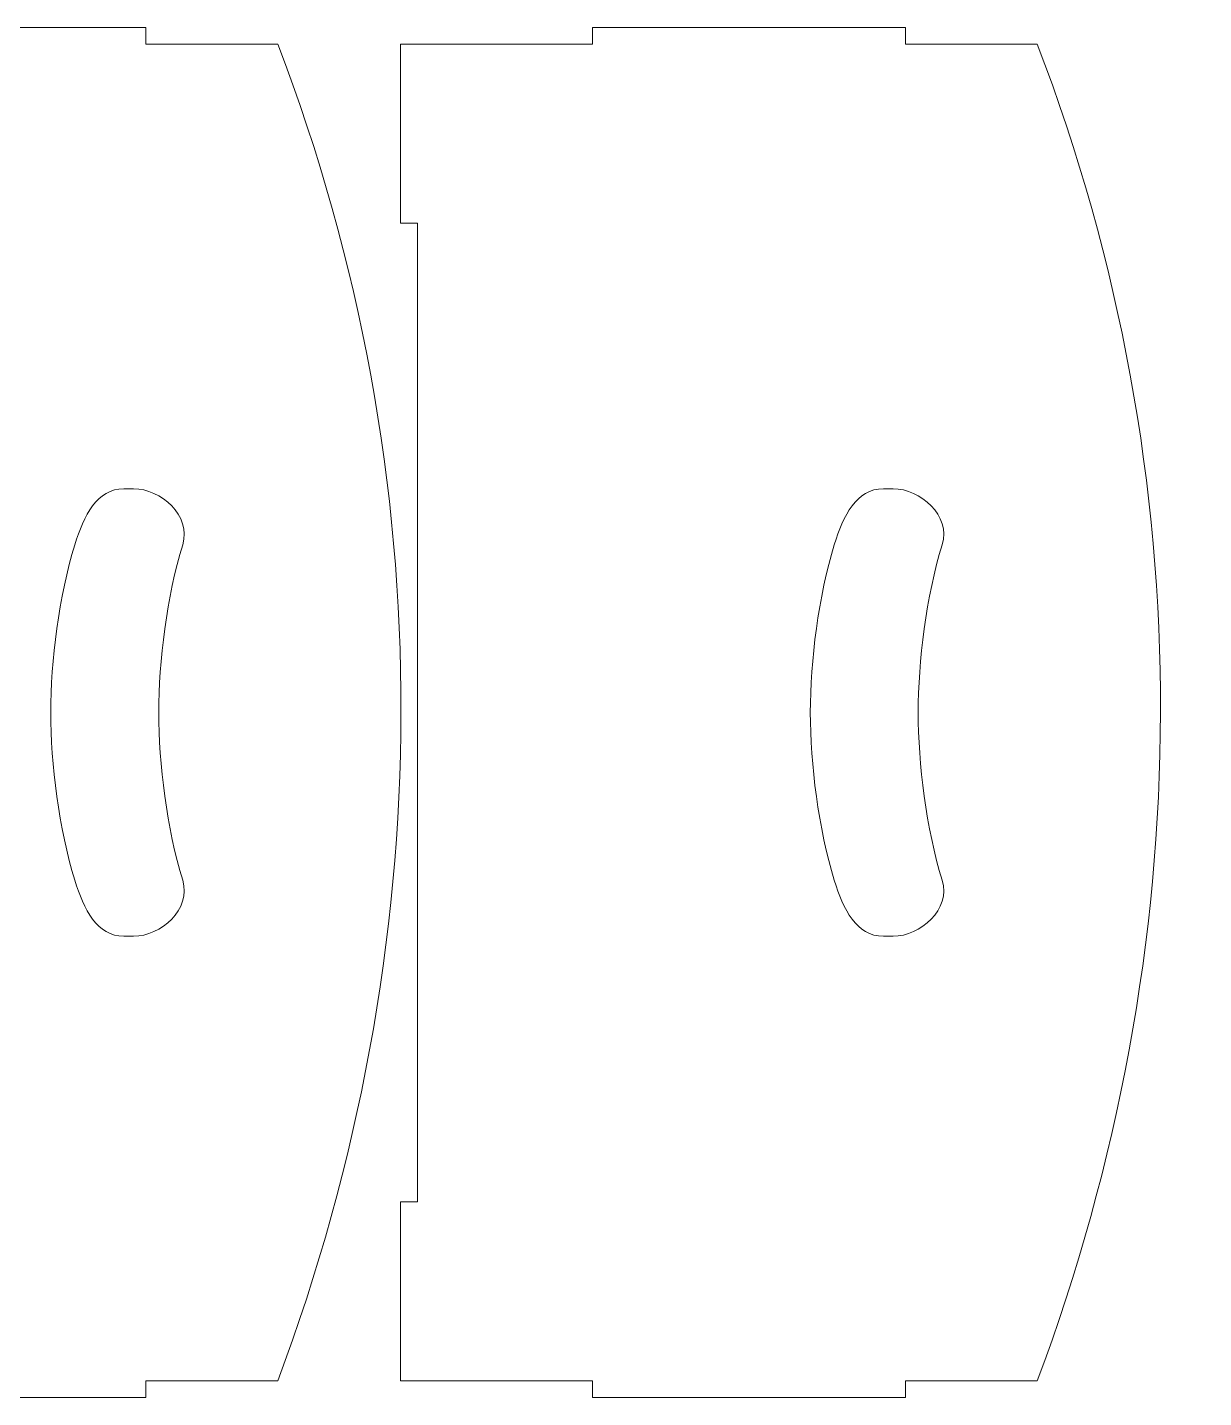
# Model space of a CAD drawing. Header units: millimetres. Extents: x -1460 to 1460, y -777 to 775.
# Drawn here: x 135.5 to 345.8, y 85.1 to 330.1 of the extents above; entities that cross this region are included whole.
import ezdxf

# ---------------------------------------------------------------- set-up
doc = ezdxf.new("R2010")
doc.units = ezdxf.units.MM
doc.header["$MEASUREMENT"] = 0
doc.layers.add('Camada 1', color=7, linetype='Continuous')

msp = doc.modelspace()

# ---------------------------------------------------------------- linework, layer by layer
at = {"layer": 'Camada 1', "color": 250, "lineweight": 20}
for points, knots in [([(69.4417, 295.03), (69.4417, 295.03), (69.4417, 120.1292), (69.4417, 120.1292), (69.4417, 120.1292), (69.4417, 120.1292), (66.4417, 120.1292), (66.4417, 120.1292), (66.4417, 120.1292), (66.4417, 120.1292), (66.4417, 88.1069), (66.4417, 88.1069), (66.4417, 88.1069), (66.4417, 88.1069), (69.4417, 88.1069), (69.4417, 88.1069), (69.4417, 88.1069), (69.4417, 88.1069), (69.4417, 88.1044), (69.4417, 88.1044), (69.4417, 88.1044), (69.4417, 88.1044), (100.7321, 88.0846), (100.7321, 88.0846), (100.7321, 88.0846), (100.7321, 88.0846), (100.7321, 85.1069), (100.7321, 85.1069), (100.7321, 85.1069), (100.7321, 85.1069), (156.6912, 85.1069), (156.6912, 85.1069), (156.6912, 85.1069), (156.6912, 85.1069), (156.6912, 88.0846), (156.6912, 88.0846), (156.6912, 88.0846), (156.6912, 88.0846), (180.2648, 88.1069), (180.2648, 88.1069), (180.2648, 88.1069), (209.2568, 165.726), (209.9912, 249.4475), (180.2648, 327.0523), (180.2648, 327.0523), (180.2648, 327.0523), (156.6912, 327.0746), (156.6912, 327.0746), (156.6912, 327.0746), (156.6912, 327.0746), (156.6912, 330.0523), (156.6912, 330.0523), (156.6912, 330.0523), (156.6912, 330.0523), (100.7321, 330.0523), (100.7321, 330.0523), (100.7321, 330.0523), (100.7321, 330.0523), (100.7321, 327.0746), (100.7321, 327.0746), (100.7321, 327.0746), (100.7321, 327.0746), (69.4417, 327.0548), (69.4417, 327.0548), (69.4417, 327.0548), (69.4417, 327.0548), (69.4417, 327.0523), (69.4417, 327.0523), (69.4417, 327.0523), (69.4417, 327.0523), (66.4417, 327.0523), (66.4417, 327.0523), (66.4417, 327.0523), (66.4417, 327.0523), (66.4417, 295.03), (66.4417, 295.03), (66.4417, 295.03), (66.4417, 295.03), (69.4417, 295.03), (69.4417, 295.03)], [0, 0, 0, 0, 0.04761905, 0.04761905, 0.04761905, 0.04761905, 0.0952381, 0.0952381, 0.0952381, 0.0952381, 0.14285714, 0.14285714, 0.14285714, 0.14285714, 0.19047619, 0.19047619, 0.19047619, 0.19047619, 0.23809524, 0.23809524, 0.23809524, 0.23809524, 0.28571429, 0.28571429, 0.28571429, 0.28571429, 0.33333333, 0.33333333, 0.33333333, 0.33333333, 0.38095238, 0.38095238, 0.38095238, 0.38095238, 0.42857143, 0.42857143, 0.42857143, 0.42857143, 0.47619048, 0.47619048, 0.47619048, 0.47619048, 0.52380952, 0.52380952, 0.52380952, 0.52380952, 0.57142857, 0.57142857, 0.57142857, 0.57142857, 0.61904762, 0.61904762, 0.61904762, 0.61904762, 0.66666667, 0.66666667, 0.66666667, 0.66666667, 0.71428571, 0.71428571, 0.71428571, 0.71428571, 0.76190476, 0.76190476, 0.76190476, 0.76190476, 0.80952381, 0.80952381, 0.80952381, 0.80952381, 0.85714286, 0.85714286, 0.85714286, 0.85714286, 0.9047619, 0.9047619, 0.9047619, 0.9047619, 1, 1, 1, 1]), ([(205.2195, 295.03), (205.2195, 295.03), (205.2195, 120.1292), (205.2195, 120.1292), (205.2195, 120.1292), (205.2195, 120.1292), (202.2195, 120.1292), (202.2195, 120.1292), (202.2195, 120.1292), (202.2195, 120.1292), (202.2195, 88.1069), (202.2195, 88.1069), (202.2195, 88.1069), (202.2195, 88.1069), (205.2195, 88.1069), (205.2195, 88.1069), (205.2195, 88.1069), (205.2195, 88.1069), (205.2195, 88.1044), (205.2195, 88.1044), (205.2195, 88.1044), (205.2195, 88.1044), (236.5099, 88.0846), (236.5099, 88.0846), (236.5099, 88.0846), (236.5099, 88.0846), (236.5099, 85.1069), (236.5099, 85.1069), (236.5099, 85.1069), (236.5099, 85.1069), (292.469, 85.1069), (292.469, 85.1069), (292.469, 85.1069), (292.469, 85.1069), (292.469, 88.0846), (292.469, 88.0846), (292.469, 88.0846), (292.469, 88.0846), (316.0426, 88.1069), (316.0426, 88.1069), (316.0426, 88.1069), (345.0346, 165.726), (345.769, 249.4475), (316.0426, 327.0523), (316.0426, 327.0523), (316.0426, 327.0523), (292.469, 327.0746), (292.469, 327.0746), (292.469, 327.0746), (292.469, 327.0746), (292.469, 330.0523), (292.469, 330.0523), (292.469, 330.0523), (292.469, 330.0523), (236.5099, 330.0523), (236.5099, 330.0523), (236.5099, 330.0523), (236.5099, 330.0523), (236.5099, 327.0746), (236.5099, 327.0746), (236.5099, 327.0746), (236.5099, 327.0746), (205.2195, 327.0548), (205.2195, 327.0548), (205.2195, 327.0548), (205.2195, 327.0548), (205.2195, 327.0523), (205.2195, 327.0523), (205.2195, 327.0523), (205.2195, 327.0523), (202.2195, 327.0523), (202.2195, 327.0523), (202.2195, 327.0523), (202.2195, 327.0523), (202.2195, 295.03), (202.2195, 295.03), (202.2195, 295.03), (202.2195, 295.03), (205.2195, 295.03), (205.2195, 295.03)], [0, 0, 0, 0, 0.04761905, 0.04761905, 0.04761905, 0.04761905, 0.0952381, 0.0952381, 0.0952381, 0.0952381, 0.14285714, 0.14285714, 0.14285714, 0.14285714, 0.19047619, 0.19047619, 0.19047619, 0.19047619, 0.23809524, 0.23809524, 0.23809524, 0.23809524, 0.28571429, 0.28571429, 0.28571429, 0.28571429, 0.33333333, 0.33333333, 0.33333333, 0.33333333, 0.38095238, 0.38095238, 0.38095238, 0.38095238, 0.42857143, 0.42857143, 0.42857143, 0.42857143, 0.47619048, 0.47619048, 0.47619048, 0.47619048, 0.52380952, 0.52380952, 0.52380952, 0.52380952, 0.57142857, 0.57142857, 0.57142857, 0.57142857, 0.61904762, 0.61904762, 0.61904762, 0.61904762, 0.66666667, 0.66666667, 0.66666667, 0.66666667, 0.71428571, 0.71428571, 0.71428571, 0.71428571, 0.76190476, 0.76190476, 0.76190476, 0.76190476, 0.80952381, 0.80952381, 0.80952381, 0.80952381, 0.85714286, 0.85714286, 0.85714286, 0.85714286, 0.9047619, 0.9047619, 0.9047619, 0.9047619, 1, 1, 1, 1]), ([(143.9723, 177.582), (141.1273, 186.7416), (139.6896, 198.4199), (139.6799, 207.5796), (139.6799, 207.5796), (139.6896, 216.7393), (141.1273, 228.4176), (143.9723, 237.5772), (143.9723, 237.5772), (145.583, 242.7627), (147.9184, 247.5796), (152.7416, 247.5796), (152.7416, 247.5796), (152.7416, 247.5796), (154.4956, 247.5796), (154.4956, 247.5796), (154.4956, 247.5796), (159.3163, 247.5796), (164.8743, 242.7613), (163.2649, 237.5772), (163.2649, 237.5772), (160.4078, 228.3747), (158.9822, 216.6956), (158.9725, 207.5796), (158.9725, 207.5796), (158.9822, 198.4636), (160.4078, 186.7845), (163.2649, 177.582), (163.2649, 177.582), (164.8743, 172.3979), (159.3181, 167.5796), (154.4956, 167.5796), (154.4956, 167.5796), (154.4956, 167.5796), (152.7416, 167.5796), (152.7416, 167.5796), (152.7416, 167.5796), (147.9184, 167.5796), (145.583, 172.3965), (143.9723, 177.582)], [0, 0, 0, 0, 0.09090909, 0.09090909, 0.09090909, 0.09090909, 0.18181818, 0.18181818, 0.18181818, 0.18181818, 0.27272727, 0.27272727, 0.27272727, 0.27272727, 0.36363636, 0.36363636, 0.36363636, 0.36363636, 0.45454545, 0.45454545, 0.45454545, 0.45454545, 0.54545455, 0.54545455, 0.54545455, 0.54545455, 0.63636364, 0.63636364, 0.63636364, 0.63636364, 0.72727273, 0.72727273, 0.72727273, 0.72727273, 0.81818182, 0.81818182, 0.81818182, 0.81818182, 1, 1, 1, 1]), ([(279.7501, 177.582), (276.9051, 186.7416), (275.4674, 198.4199), (275.4577, 207.5796), (275.4577, 207.5796), (275.4674, 216.7393), (276.9051, 228.4176), (279.7501, 237.5772), (279.7501, 237.5772), (281.3608, 242.7627), (283.6962, 247.5796), (288.5194, 247.5796), (288.5194, 247.5796), (288.5194, 247.5796), (290.2734, 247.5796), (290.2734, 247.5796), (290.2734, 247.5796), (295.0941, 247.5796), (300.6521, 242.7613), (299.0427, 237.5772), (299.0427, 237.5772), (296.1856, 228.3747), (294.76, 216.6956), (294.7503, 207.5796), (294.7503, 207.5796), (294.76, 198.4636), (296.1856, 186.7845), (299.0427, 177.582), (299.0427, 177.582), (300.6521, 172.3979), (295.0959, 167.5796), (290.2734, 167.5796), (290.2734, 167.5796), (290.2734, 167.5796), (288.5194, 167.5796), (288.5194, 167.5796), (288.5194, 167.5796), (283.6962, 167.5796), (281.3608, 172.3965), (279.7501, 177.582)], [0, 0, 0, 0, 0.09090909, 0.09090909, 0.09090909, 0.09090909, 0.18181818, 0.18181818, 0.18181818, 0.18181818, 0.27272727, 0.27272727, 0.27272727, 0.27272727, 0.36363636, 0.36363636, 0.36363636, 0.36363636, 0.45454545, 0.45454545, 0.45454545, 0.45454545, 0.54545455, 0.54545455, 0.54545455, 0.54545455, 0.63636364, 0.63636364, 0.63636364, 0.63636364, 0.72727273, 0.72727273, 0.72727273, 0.72727273, 0.81818182, 0.81818182, 0.81818182, 0.81818182, 1, 1, 1, 1])]:
    msp.add_open_spline(points, degree=3, knots=knots, dxfattribs=at)

doc.saveas('drawing.dxf')
